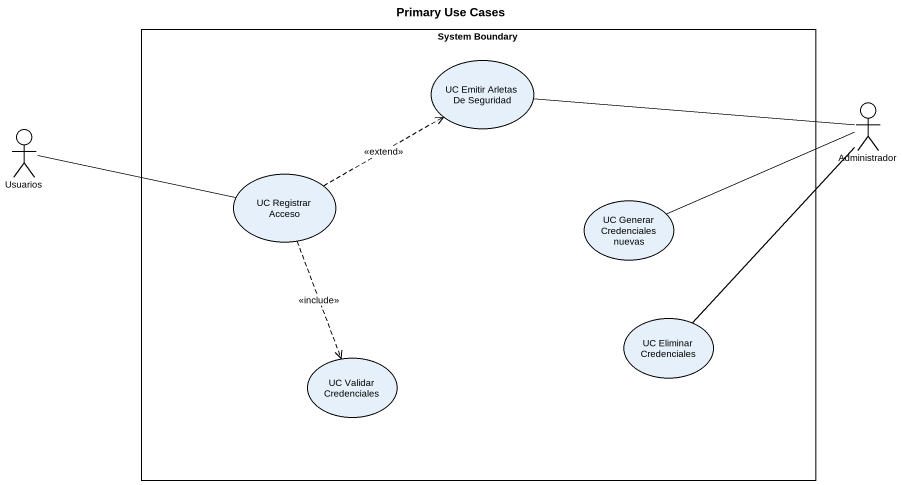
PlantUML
@startuml
title Primary Use Cases
rectangle "System Boundary" as System_Boundary {
  usecase "UC Emitir Arletas De Seguridad" as UC_Emitir_Arletas_De
  usecase "UC Registrar Acceso" as UC_Registrar_Acceso
  usecase "UC Generar Credenciales nuevas" as UC_Generar_Credenciales
  usecase "UC Eliminar Credenciales" as UC_Eliminar_Credenciales
  usecase "UC Validar Credenciales" as UC_Validar_Credenciales
}
actor Administrador
actor Usuarios
Administrador -left- UC_Emitir_Arletas_De
Administrador -left- UC_Generar_Credenciales
Administrador -- UC_Eliminar_Credenciales
Usuarios -right- UC_Registrar_Acceso
UC_Registrar_Acceso .right.> UC_Emitir_Arletas_De : <<extend>>
UC_Registrar_Acceso ..> UC_Validar_Credenciales : <<include>>
@enduml
